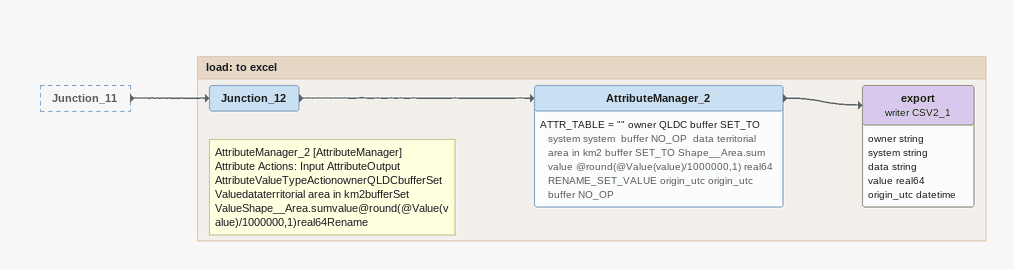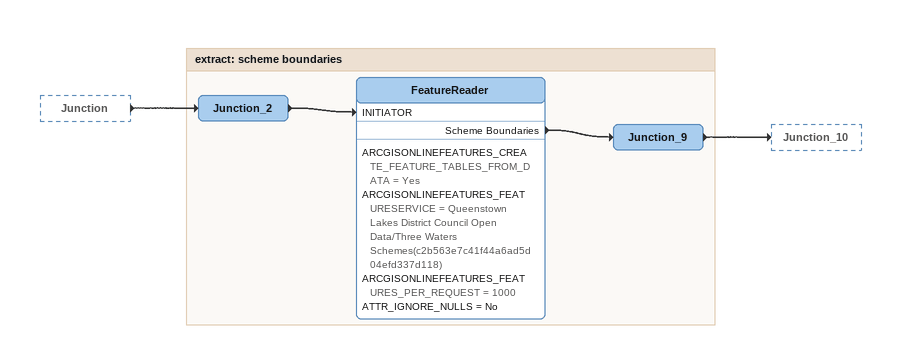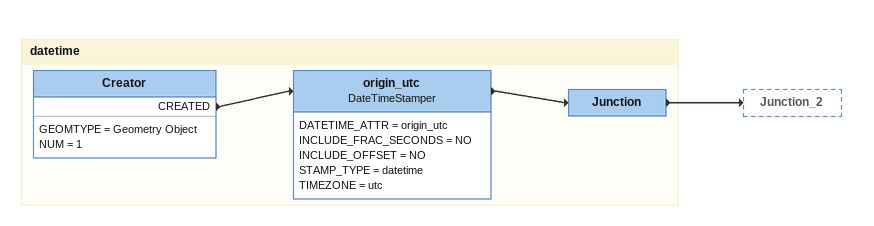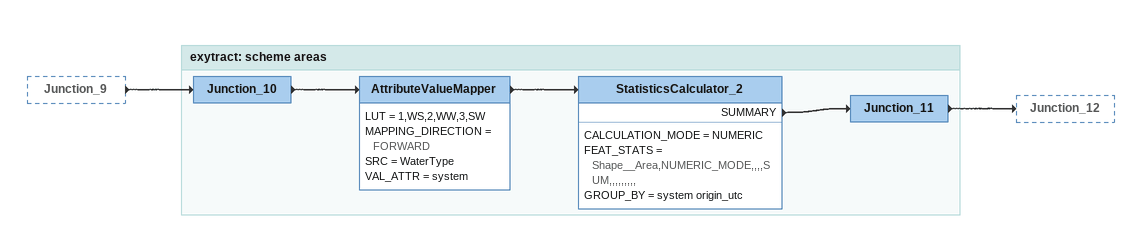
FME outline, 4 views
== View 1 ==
Junction_11 [outside]
    -> Junction_12

Bookmark: load: to excel
Junction_12
    -> AttributeManager_2
Note: AttributeManager_2 [AttributeManager] / Attribute Actions: Input AttributeOutput AttributeValueTypeActionownerQLDCbufferSet Valuedataterritorial area in km2bufferSet ValueShape__Area.sumvalue@round(@Value(value)/1000000,1)real64Rename
AttributeManager_2
    ATTR_TABLE = "" owner QLDC buffer SET_TO system system  buffer NO_OP  data territorial area in km2 buffer SET_TO Shape__Area.sum value @round(@Value(value)/1000000,1) real64 RENAME_SET_VALUE origin_utc origin_utc  buffer NO_OP
    -> export (writer CSV2_1)
export (writer CSV2_1)
    attributes: owner string, system string, data string, value real64, origin_utc datetime

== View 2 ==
Junction [outside]
    -> Junction_2

Bookmark: extract: scheme boundaries
Junction_2
    -> FeatureReader [INITIATOR]
FeatureReader
    ARCGISONLINEFEATURES_CREATE_FEATURE_TABLES_FROM_DATA = Yes
    ARCGISONLINEFEATURES_FEATURESERVICE = Queenstown Lakes District Council Open Data/Three Waters Schemes(c2b563e7c41f44a6ad5d04efd337d118)
    ARCGISONLINEFEATURES_FEATURES_PER_REQUEST = 1000
    ATTR_IGNORE_NULLS = No
    Scheme Boundaries -> Junction_9
Junction_9
    -> Junction_10

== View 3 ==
Bookmark: datetime
Creator
    GEOMTYPE = Geometry Object
    NUM = 1
    CREATED -> origin_utc
origin_utc: DateTimeStamper
    DATETIME_ATTR = origin_utc
    INCLUDE_FRAC_SECONDS = NO
    INCLUDE_OFFSET = NO
    STAMP_TYPE = datetime
    TIMEZONE = utc
    -> Junction
Junction
    -> Junction_2

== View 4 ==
Junction_9 [outside]
    -> Junction_10

Bookmark: exytract: scheme areas
Junction_10
    -> AttributeValueMapper
AttributeValueMapper
    LUT = 1,WS,2,WW,3,SW
    MAPPING_DIRECTION = FORWARD
    SRC = WaterType
    VAL_ATTR = system
    -> StatisticsCalculator_2
StatisticsCalculator_2
    CALCULATION_MODE = NUMERIC
    FEAT_STATS = Shape__Area,NUMERIC_MODE,,,,SUM,,,,,,,,,
    GROUP_BY = system origin_utc
    SUMMARY -> Junction_11
Junction_11
    -> Junction_12
